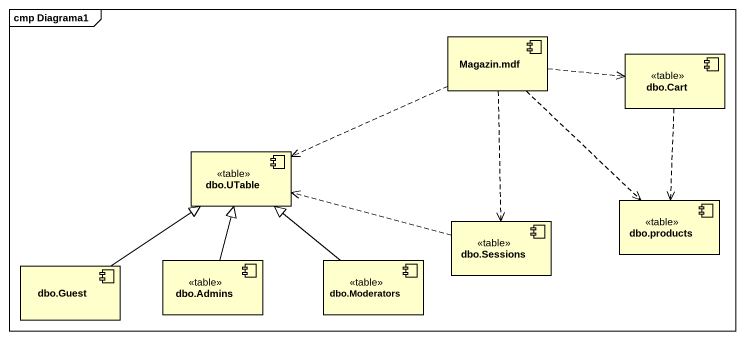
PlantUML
@startuml
mainframe cmp Diagrama1
component "Magazin.mdf" as Magazin_mdf
component "dbo.Cart" as dbo_Cart <<table>>
component "dbo.UTable" as dbo_UTable <<table>>
component "dbo.Sessions" as dbo_Sessions <<table>>
component "dbo.products" as dbo_products <<table>>
component "dbo.Guest" as dbo_Guest
component "dbo.Admins" as dbo_Admins <<table>>
component "dbo.Moderators" as dbo_Moderators <<table>>
Magazin_mdf .right.> dbo_Cart
Magazin_mdf .left.> dbo_UTable
Magazin_mdf ..> dbo_Sessions
Magazin_mdf ..> dbo_products
dbo_Cart ..> dbo_products
dbo_Sessions .left.> dbo_UTable
dbo_Guest -up-|> dbo_UTable
dbo_Admins -up-|> dbo_UTable
dbo_Moderators -up-|> dbo_UTable
@enduml
